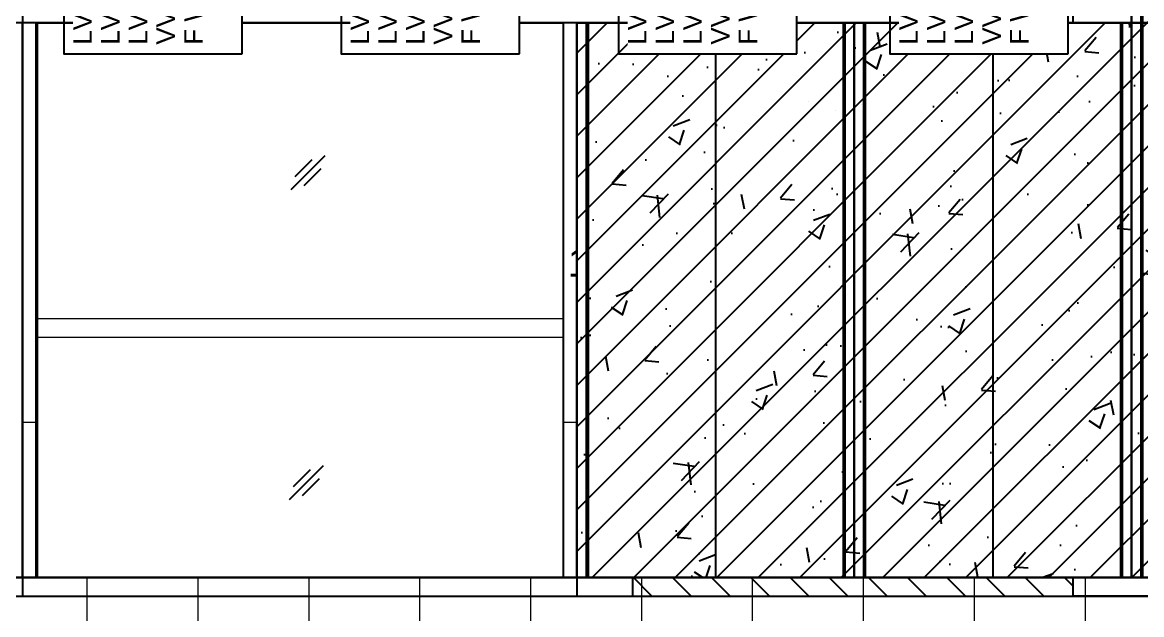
# Model space of a CAD drawing. Header units: millimetres. Extents: x -4391136 to -1798569, y -886572 to -291056.
# Drawn here: x -2249560 to -2243505, y -393740 to -390537 of the extents above; entities that cross this region are included whole.
import ezdxf
from ezdxf.enums import TextEntityAlignment as Align

# ---------------------------------------------------------------- set-up
doc = ezdxf.new("R2010")
doc.units = ezdxf.units.MM
doc.set_wipeout_variables(frame=1)
doc.linetypes.add('DPA_Hidden 250', pattern=[3, 2, -1])
doc.linetypes.add('Xref-LOUVER-E1-E4$0$HIDDEN2', pattern=[4.7625, 3.175, -1.5875])
for name, color, linetype in [('000 - CONCRETE_COL_HATCH_', 7, 'Continuous'), ('000 - CONCRETE_PRECAST_MAIN_COLOR_1', 7, 'Continuous'), ('000 - CONCRETE_PRECAST_WIPEOUT_', 7, 'Continuous'), ('000 - CONCRETE_WALL_MAIN_COLOR_1', 7, 'Continuous'), ('_PP-Dim', 7, 'Continuous'), ('Xref-E1-E4$0$E2_Ent2-CRD$0$_Col', 7, 'Continuous'), ('Xref-E1-E4$0$E2_Ent2-CRD$0$_Hatch', 7, 'Continuous'), ('Xref-E1-E4$0$E2_Ent2-CRD$0$_PPBS3', 7, 'Continuous'), ('Xref-E1-E4$0$E2_Ent2-CRD$0$_Sec-Wall', 7, 'Continuous'), ('Xref-E1-E4$0$E2_Ent2-CRD$0$_Wall-252', 7, 'Continuous'), ('Xref-E1-E4$0$E2_Ent2-CRD$0$A-200-M_WALL_EXT', 7, 'Continuous'), ('Xref-LOUVER-E1-E4$0$_PRECAST', 7, 'Xref-LOUVER-E1-E4$0$HIDDEN2')]:
    doc.layers.add(name, color=color, linetype=linetype)
for name, color, linetype, plot in [('000 - ESTIMATE_ASPG_MAIN_COLOR_6', 7, 'Continuous', False), ('000 - ESTIMATE_ASPG_TEXT_COLOR_1', 7, 'Continuous', False), ('000 - ESTIMATE_ASPG_WIPEOUT_', 7, 'Continuous', False)]:
    doc.layers.add(name, color=color, linetype=linetype, plot=plot)
doc.styles.add('_Arial', font='arial.ttf')
doc.styles.add('Xref-E1-E4$0$E2_Ent2-CRD$0$Arial', font='arial.ttf', dxfattribs={"height": 300})
pattern_1 = [(135, (-97966.48, -101250), (-106.06602, -106.06602), [])]

# ---------------------------------------------------------------- blocks, each defined once
blk = doc.blocks.new('W-1-PP17-ENT2_REV00_20260527-020919_ELEVATION_2_ST')
at = {"layer": 'Xref-E1-E4$0$E2_Ent2-CRD$0$_Hatch', "lineweight": -3}
h = blk.add_hatch(dxfattribs=at)
h.set_pattern_fill('FP_5', style=0, pattern_type=2)
h.set_pattern_definition(pattern_1)
h.paths.add_polyline_path([(-10750, 102190), (-10750, 103500), (-13135, 103500), (-13135, 102190)])
h.paths.add_polyline_path([(-8300, 102190), (-8300, 103500), (-10150, 103500), (-10150, 102190)])
h.paths.add_polyline_path([(-5700, 102190), (-5700, 103500), (-7800, 103500), (-7800, 102190)])
h.paths.add_polyline_path([(-5200, 103500), (-5200, 102190), (470, 102190), (470, 103500)])
h = blk.add_hatch(dxfattribs=at)
h.set_pattern_fill('FP_5', style=0, pattern_type=2)
h.set_pattern_definition(pattern_1)
h.paths.add_polyline_path([(-10750, 102190), (-10750, 103500), (-13085, 103500), (-13085, 102190)])
h.paths.add_polyline_path([(-8300, 102190), (-8300, 103500), (-10150, 103500), (-10150, 102190)])
h.paths.add_polyline_path([(-5700, 102190), (-5700, 103500), (-7800, 103500), (-7800, 102190)])
h.paths.add_polyline_path([(-5200, 103500), (-5200, 102190), (470, 102190), (470, 103500)])
at = {"layer": 'Xref-E1-E4$0$E2_Ent2-CRD$0$_Col', "color": 7}
for points in [[(-10150, 114740), (-10150, 102190), (-10750, 102190), (-10750, 114740)], [(-17135, 102190), (-17135, 114090), (-16435, 114090), (-16435, 102190)]]:
    blk.add_lwpolyline(points, dxfattribs=at)
at = {"layer": 'Xref-E1-E4$0$E2_Ent2-CRD$0$_PPBS3', "color": 7, "lineweight": -3}
for p, q in [((-13435, 104690), (-13435, 105090)), ((-13435, 105090), (-10750, 105090)), ((-13435, 105090), (-13435, 102190)), ((-13435, 104690), (-10750, 104690)), ((-13135, 104690), (-13135, 102190)), ((-12900, 104690), (-12700, 104690))]:
    blk.add_line(p, q, dxfattribs=at)
at = {"layer": 'Xref-E1-E4$0$E2_Ent2-CRD$0$_Sec-Wall', "color": 7}
blk.add_line((-13135, 103500), (-10750, 103500), dxfattribs=at)
at = {"layer": 'Xref-E1-E4$0$E2_Ent2-CRD$0$_Wall-252', "color": 7, "lineweight": -3}
for p, q in [((-12900, 103500), (-12900, 104690)), ((-12700, 104690), (-12700, 103500))]:
    blk.add_line(p, q, dxfattribs=at)
at = {"layer": 'Xref-E1-E4$0$E2_Ent2-CRD$0$A-200-M_WALL_EXT', "color": 7, "lineweight": -3}
blk.add_line((-22025, 102190), (970, 102190), dxfattribs=at)
at = {"layer": 'Xref-LOUVER-E1-E4$0$_PRECAST', "color": 7}
for p, q in [((-10435, 111215), (-10435, 102290)), ((-13435, 105290), (1169, 105290))]:
    blk.add_line(p, q, dxfattribs=at)
for points in [[(-7435, 102290), (-13435, 102290), (-13435, 105290)], [(-11935, 105290), (-11935, 102290)]]:
    blk.add_lwpolyline(points, dxfattribs=at)
at = {"layer": 'Defpoints', "color": 7, "lineweight": -3, "style": 'Xref-E1-E4$0$E2_Ent2-CRD$0$Arial'}
for s, p in [('PPBS1', (-12106.3, 104894.1)), ('1C3', (-13292.3, 103993))]:
    blk.add_text(s, height=150, dxfattribs=at).set_placement(p, align=Align.MIDDLE_CENTER)
blk = doc.blocks.new('DPA_Curved type A - Curved Type A-31239846-ENTRANCE 2 - ENLARGE ELEVATION 2')
at = {"layer": '000 - CONCRETE_PRECAST_MAIN_COLOR_1', "color": 7}
for p, q in [((-507083.4, 108290), (-507033.4, 108290)), ((-505583.4, 108290), (-507083.4, 108290)), ((-507083.4, 105290), (-507083.4, 108290)), ((-507083.4, 108290), (-507083.4, 105290)), ((-507033.4, 108290), (-507023.4, 108290)), ((-507033.4, 108290), (-507033.4, 105290)), ((-507033.4, 108290), (-507033.4, 105290)), ((-507023.4, 108290), (-505643.4, 108290)), ((-507023.4, 108290), (-507023.4, 105290)), ((-505643.4, 108290), (-505633.4, 108290)), ((-505643.4, 108290), (-505643.4, 105290)), ((-505633.4, 108290), (-505583.4, 108290)), ((-505633.4, 108290), (-505633.4, 105290)), ((-505633.4, 108290), (-505633.4, 105290)), ((-505583.4, 108290), (-505583.4, 105290)), ((-505583.4, 108290), (-505583.4, 105290)), ((-507083.4, 105290), (-505583.4, 105290)), ((-507033.4, 105290), (-507083.4, 105290)), ((-507023.4, 105290), (-507033.4, 105290)), ((-505643.4, 105290), (-507023.4, 105290)), ((-505633.4, 105290), (-505643.4, 105290)), ((-505583.4, 105290), (-505633.4, 105290))]:
    blk.add_line(p, q, dxfattribs=at)
blk = doc.blocks.new('DPA_Curved type B - Curved Type B-V41-ENTRANCE 2 - ENLARGE ELEVATION 2')
at = {"layer": '000 - CONCRETE_PRECAST_MAIN_COLOR_1', "color": 7}
for p, q in [((-508583.9, 105290), (-510083.9, 105290)), ((-510083.9, 105290), (-510033.9, 105290)), ((-510083.9, 102290), (-510083.9, 105290)), ((-510083.9, 105290), (-510083.9, 102290)), ((-510033.9, 105290), (-510023.9, 105290)), ((-510033.9, 105290), (-510033.9, 102290)), ((-510033.9, 105290), (-510033.9, 102290)), ((-510023.9, 105290), (-509333.9, 105290)), ((-510023.9, 105290), (-510023.9, 102290)), ((-509333.9, 105290), (-508643.9, 105290)), ((-509333.9, 105290), (-509333.9, 102290)), ((-508643.9, 105290), (-508633.9, 105290)), ((-508643.9, 105290), (-508643.9, 102290)), ((-508633.9, 105290), (-508583.9, 105290)), ((-508633.9, 105290), (-508633.9, 102290)), ((-508633.9, 105290), (-508633.9, 102290)), ((-508583.9, 102290), (-508583.9, 105290)), ((-508583.9, 105290), (-508583.9, 102290)), ((-510033.9, 102290), (-510083.9, 102290)), ((-510083.9, 102290), (-508583.9, 102290)), ((-510023.9, 102290), (-510033.9, 102290)), ((-509333.9, 102290), (-510023.9, 102290)), ((-508643.9, 102290), (-509333.9, 102290)), ((-508633.9, 102290), (-508643.9, 102290)), ((-508583.9, 102290), (-508633.9, 102290))]:
    blk.add_line(p, q, dxfattribs=at)
blk = doc.blocks.new('DPA_Curved type B - Curved Type B-V42-ENTRANCE 2 - ENLARGE ELEVATION 2')
at = {"layer": '000 - CONCRETE_PRECAST_MAIN_COLOR_1', "color": 7}
for p, q in [((-498083.4, 105290), (-499583.4, 105290)), ((-499583.4, 105290), (-499533.4, 105290)), ((-499583.4, 102290), (-499583.4, 105290)), ((-499583.4, 105290), (-499583.4, 102290)), ((-499533.4, 105290), (-499523.4, 105290)), ((-499533.4, 105290), (-499533.4, 102290)), ((-499533.4, 105290), (-499533.4, 102290)), ((-499523.4, 105290), (-498833.4, 105290)), ((-499523.4, 105290), (-499523.4, 102290)), ((-498833.4, 105290), (-498143.4, 105290)), ((-498833.4, 105290), (-498833.4, 102290)), ((-498143.4, 105290), (-498133.4, 105290)), ((-498143.4, 105290), (-498143.4, 102290)), ((-498133.4, 105290), (-498083.4, 105290)), ((-498133.4, 105290), (-498133.4, 102290)), ((-498133.4, 105290), (-498133.4, 102290)), ((-498083.4, 102290), (-498083.4, 105290)), ((-498083.4, 105290), (-498083.4, 102290)), ((-499533.4, 102290), (-499583.4, 102290)), ((-499583.4, 102290), (-498083.4, 102290)), ((-499523.4, 102290), (-499533.4, 102290)), ((-498833.4, 102290), (-499523.4, 102290)), ((-498143.4, 102290), (-498833.4, 102290)), ((-498133.4, 102290), (-498143.4, 102290)), ((-498083.4, 102290), (-498133.4, 102290))]:
    blk.add_line(p, q, dxfattribs=at)
blk = doc.blocks.new('DPA_Curved type B - Curved Type B-V45-ENTRANCE 2 - ENLARGE ELEVATION 2')
at = {"layer": '000 - CONCRETE_PRECAST_MAIN_COLOR_1', "color": 7}
for p, q in [((-507083.9, 105290), (-508583.9, 105290)), ((-508583.9, 105290), (-508533.9, 105290)), ((-508583.9, 102290), (-508583.9, 105290)), ((-508583.9, 105290), (-508583.9, 102290)), ((-508533.9, 105290), (-508523.9, 105290)), ((-508533.9, 105290), (-508533.9, 102290)), ((-508533.9, 105290), (-508533.9, 102290)), ((-508523.9, 105290), (-507833.9, 105290)), ((-508523.9, 105290), (-508523.9, 102290)), ((-507833.9, 105290), (-507143.9, 105290)), ((-507833.9, 105290), (-507833.9, 102290)), ((-507143.9, 105290), (-507133.9, 105290)), ((-507143.9, 105290), (-507143.9, 102290)), ((-507133.9, 105290), (-507083.9, 105290)), ((-507133.9, 105290), (-507133.9, 102290)), ((-507133.9, 105290), (-507133.9, 102290)), ((-507083.9, 102290), (-507083.9, 105290)), ((-507083.9, 105290), (-507083.9, 102290)), ((-508533.9, 102290), (-508583.9, 102290)), ((-508583.9, 102290), (-507083.9, 102290)), ((-508523.9, 102290), (-508533.9, 102290)), ((-507833.9, 102290), (-508523.9, 102290)), ((-507143.9, 102290), (-507833.9, 102290)), ((-507133.9, 102290), (-507143.9, 102290)), ((-507083.9, 102290), (-507133.9, 102290))]:
    blk.add_line(p, q, dxfattribs=at)
blk = doc.blocks.new('LGF_DL_SAA_LowPower_DL1a - LGF_DL_SAA_LowPower_DL1a-V93-ENTRANCE 2 - ENLARGE ELEVATION 2')
at = {"layer": '000 - CONCRETE_WALL_MAIN_COLOR_1', "color": 7}
blk.add_line((-510783.4, 105290), (-510783.4, 105290), dxfattribs=at)
blk.add_line((-510783.4, 105290), (-510783.4, 105290), dxfattribs=at)
blk.add_line((-510783.4, 105290), (-510783.4, 105290), dxfattribs=at)
blk.add_line((-510783.4, 105290), (-510783.4, 105290), dxfattribs=at)
blk = doc.blocks.new('System Panel - DPA-AR_Metal Ceiling Rectangular Panel-23760664-ENTRANCE 2 - ENLARGE ELEVATION 2')
at = {"layer": '000 - CONCRETE_WALL_MAIN_COLOR_1', "color": 7}
for p, q in [((-513008.9, 105290), (-512748.9, 105290)), ((-512748.9, 105290), (-513008.9, 105290))]:
    blk.add_line(p, q, dxfattribs=at)
blk = doc.blocks.new('System Panel - DPA-AR_Metal Ceiling Rectangular Panel-23760665-ENTRANCE 2 - ENLARGE ELEVATION 2')
at = {"layer": '000 - CONCRETE_WALL_MAIN_COLOR_1', "color": 7}
for p, q in [((-512748.9, 105290), (-510158.9, 105290)), ((-510158.9, 105290), (-512748.9, 105290))]:
    blk.add_line(p, q, dxfattribs=at)
blk = doc.blocks.new('Railing - Railing-21889796-ENTRANCE 2 - ENLARGE ELEVATION 2')
at = {"layer": '000 - CONCRETE_WALL_MAIN_COLOR_1', "color": 7, "lineweight": 9}
for p, q in [((-513001.7, 103190), (-513008.9, 103190)), ((-513008.9, 103152), (-513001.7, 103152)), ((-513001.7, 102940), (-513008.9, 102940)), ((-513008.9, 102902), (-513001.7, 102902)), ((-513008.9, 102360), (-513001.7, 102360)), ((-513001.7, 102360), (-513008.9, 102360)), ((-513008.9, 102310), (-513001.7, 102310)), ((-513008.9, 102310), (-513001.7, 102310))]:
    blk.add_line(p, q, dxfattribs=at)
blk = doc.blocks.new('Top Rail Type - Top Rail_Internal_-21889805-ENTRANCE 2 - ENLARGE ELEVATION 2')
at = {"layer": '000 - CONCRETE_WALL_MAIN_COLOR_1', "color": 7, "lineweight": 9}
for p, q in [((-513001.7, 103390), (-513008.9, 103390)), ((-513008.9, 103390), (-513001.7, 103390)), ((-513008.9, 103340), (-513001.7, 103340)), ((-513008.9, 103340), (-513001.7, 103340))]:
    blk.add_line(p, q, dxfattribs=at)
blk = doc.blocks.new('DPA_GM_Tactile Tile Line Base - Decision Tactile-33721120-ENTRANCE 2 - ENLARGE ELEVATION 2')
at = {"layer": '000 - CONCRETE_WALL_MAIN_COLOR_1', "color": 7}
for p, q in [((-513048.9, 102290), (-512870.1, 102290)), ((-512870.1, 102290), (-513048.9, 102290)), ((-513048.9, 102290), (-512870.1, 102290)), ((-512870.1, 102290), (-513048.9, 102290)), ((-513048.9, 102290), (-512870.1, 102290)), ((-512870.1, 102290), (-513048.9, 102290)), ((-513048.9, 102290), (-512870.1, 102290)), ((-512870.1, 102290), (-513048.9, 102290)), ((-513048.9, 102290), (-512870.1, 102290)), ((-512870.1, 102290), (-513048.9, 102290)), ((-513048.9, 102290), (-512870.1, 102290)), ((-512870.1, 102290), (-513048.9, 102290)), ((-513008.9, 102304), (-513001.7, 102304)), ((-513008.9, 102304), (-513001.7, 102304)), ((-513008.9, 102304), (-513001.7, 102304)), ((-513008.9, 102304), (-513001.7, 102304)), ((-513008.9, 102304), (-513001.7, 102304)), ((-513008.9, 102304), (-513001.7, 102304)), ((-513008.9, 102304), (-513001.7, 102304)), ((-513008.9, 102304), (-513001.7, 102304)), ((-513008.9, 102304), (-513001.7, 102304)), ((-513008.9, 102304), (-513001.7, 102304)), ((-513008.9, 102304), (-513001.7, 102304)), ((-513008.9, 102304), (-513001.7, 102304)), ((-512769.4, 102290), (-512748.9, 102290)), ((-512748.9, 102290), (-512769.4, 102290)), ((-512769.4, 102290), (-512748.9, 102290)), ((-512748.9, 102290), (-512769.4, 102290)), ((-512769.4, 102290), (-512748.9, 102290)), ((-512748.9, 102290), (-512769.4, 102290)), ((-512769.4, 102290), (-512748.9, 102290)), ((-512748.9, 102290), (-512769.4, 102290)), ((-512769.4, 102290), (-512748.9, 102290)), ((-512748.9, 102290), (-512769.4, 102290)), ((-512769.4, 102290), (-512748.9, 102290)), ((-512748.9, 102290), (-512769.4, 102290))]:
    blk.add_line(p, q, dxfattribs=at)
at = {"layer": '000 - CONCRETE_WALL_MAIN_COLOR_1', "color": 7, "lineweight": 9}
for p, q in [((-513009.2, 102307), (-513001.8, 102307)), ((-513001.8, 102307), (-513009.2, 102307)), ((-513009.2, 102307), (-513001.8, 102307)), ((-513001.8, 102307), (-513009.2, 102307)), ((-513009.2, 102307), (-513001.8, 102307)), ((-513001.8, 102307), (-513009.2, 102307)), ((-513009.2, 102307), (-513001.8, 102307)), ((-513001.8, 102307), (-513009.2, 102307)), ((-513009.2, 102307), (-513001.8, 102307)), ((-513001.8, 102307), (-513009.2, 102307)), ((-513009.2, 102307), (-513001.8, 102307)), ((-513001.8, 102307), (-513009.2, 102307)), ((-513009.2, 102307), (-513001.8, 102307)), ((-513001.8, 102307), (-513009.2, 102307)), ((-513009.2, 102307), (-513001.8, 102307)), ((-513001.8, 102307), (-513009.2, 102307)), ((-513009.2, 102307), (-513001.8, 102307)), ((-513001.8, 102307), (-513009.2, 102307)), ((-513009.2, 102307), (-513001.8, 102307)), ((-513001.8, 102307), (-513009.2, 102307)), ((-513009.2, 102307), (-513001.8, 102307)), ((-513001.8, 102307), (-513009.2, 102307)), ((-513009.2, 102307), (-513001.8, 102307)), ((-513001.8, 102307), (-513009.2, 102307)), ((-513009.2, 102307), (-513001.8, 102307)), ((-513001.8, 102307), (-513009.2, 102307)), ((-513009.2, 102307), (-513001.8, 102307)), ((-513001.8, 102307), (-513009.2, 102307)), ((-513009.2, 102307), (-513001.8, 102307)), ((-513001.8, 102307), (-513009.2, 102307)), ((-513009.2, 102307), (-513001.8, 102307)), ((-513001.8, 102307), (-513009.2, 102307)), ((-513009.2, 102307), (-513001.8, 102307)), ((-513001.8, 102307), (-513009.2, 102307)), ((-513009.2, 102307), (-513001.8, 102307)), ((-513001.8, 102307), (-513009.2, 102307))]:
    blk.add_line(p, q, dxfattribs=at)
blk = doc.blocks.new('System Panel - DPA-AR_Metal Ceiling Rectangular Panel-23760659-ENTRANCE 2 - ENLARGE ELEVATION 2')
at = {"layer": '000 - CONCRETE_WALL_MAIN_COLOR_1', "color": 7}
for p, q in [((-513008.9, 105290), (-512748.9, 105290)), ((-512748.9, 105290), (-513008.9, 105290))]:
    blk.add_line(p, q, dxfattribs=at)
blk = doc.blocks.new('System Panel - DPA-AR_Metal Ceiling Rectangular Panel-23538449-ENTRANCE 2 - ENLARGE ELEVATION 2')
at = {"layer": '000 - CONCRETE_WALL_MAIN_COLOR_1', "color": 7}
for p, q in [((-512748.9, 105290), (-510158.9, 105290)), ((-510158.9, 105290), (-512748.9, 105290))]:
    blk.add_line(p, q, dxfattribs=at)
blk = doc.blocks.new('System Panel - DPA-AR_Metal Ceiling Rectangular Panel-31652230-ENTRANCE 2 - ENLARGE ELEVATION 2')
at = {"layer": '000 - CONCRETE_WALL_MAIN_COLOR_1', "color": 7}
for p, q in [((-512233.4, 105290), (-510158.9, 105290)), ((-510158.9, 105290), (-512233.4, 105290))]:
    blk.add_line(p, q, dxfattribs=at)
blk = doc.blocks.new('System Panel - DPA-AR_Metal Ceiling Rectangular Panel-31652232-ENTRANCE 2 - ENLARGE ELEVATION 2')
at = {"layer": '000 - CONCRETE_WALL_MAIN_COLOR_1', "color": 7}
for p, q in [((-513008.9, 105290), (-512233.4, 105290)), ((-512233.4, 105290), (-513008.9, 105290))]:
    blk.add_line(p, q, dxfattribs=at)
blk = doc.blocks.new('System Panel - DPA-AR_Metal Ceiling Rectangular Panel-31653431-ENTRANCE 2 - ENLARGE ELEVATION 2')
at = {"layer": '000 - CONCRETE_WALL_MAIN_COLOR_1', "color": 7}
for p, q in [((-513008.9, 105290), (-510158.9, 105290)), ((-510158.9, 105290), (-513008.9, 105290))]:
    blk.add_line(p, q, dxfattribs=at)
blk = doc.blocks.new('System Panel - DPA-AR_Metal Ceiling Rectangular Panel-31652951-ENTRANCE 2 - ENLARGE ELEVATION 2')
at = {"layer": '000 - CONCRETE_WALL_MAIN_COLOR_1', "color": 7}
for p, q in [((-513008.9, 105290), (-510158.9, 105290)), ((-510158.9, 105290), (-513008.9, 105290))]:
    blk.add_line(p, q, dxfattribs=at)
blk = doc.blocks.new('System Panel - Solid Entrance-23782151-ENTRANCE 2 - ENLARGE ELEVATION 2')
at = {"layer": '000 - CONCRETE_WALL_MAIN_COLOR_1', "color": 7}
for p, q in [((-510158.9, 105290), (-510320.4, 105290)), ((-510320.4, 105290), (-510158.9, 105290))]:
    blk.add_line(p, q, dxfattribs=at)
blk = doc.blocks.new('System Panel - Solid Entrance-23778833-ENTRANCE 2 - ENLARGE ELEVATION 2')
at = {"layer": '000 - CONCRETE_WALL_MAIN_COLOR_1', "color": 7}
for p, q in [((-511577.4, 105290), (-512720.4, 105290)), ((-512720.4, 105290), (-511577.4, 105290))]:
    blk.add_line(p, q, dxfattribs=at)
blk = doc.blocks.new('System Panel - Solid Entrance-23781618-ENTRANCE 2 - ENLARGE ELEVATION 2')
at = {"layer": '000 - CONCRETE_WALL_MAIN_COLOR_1', "color": 7}
for p, q in [((-511577.4, 105290), (-512748.9, 105290)), ((-512748.9, 105290), (-511577.4, 105290))]:
    blk.add_line(p, q, dxfattribs=at)
blk = doc.blocks.new('System Panel - Solid Entrance-23782154-ENTRANCE 2 - ENLARGE ELEVATION 2')
at = {"layer": '000 - CONCRETE_WALL_MAIN_COLOR_1', "color": 7}
for p, q in [((-510320.4, 105290), (-510158.9, 105290)), ((-510158.9, 105290), (-510320.4, 105290))]:
    blk.add_line(p, q, dxfattribs=at)
blk = doc.blocks.new('Railing - Railing-25337300-ENTRANCE 2 - ENLARGE ELEVATION 2')
at = {"layer": '000 - CONCRETE_WALL_MAIN_COLOR_1', "color": 7, "lineweight": 9}
for p, q in [((-513083.9, 105290), (-513083.9, 103590)), ((-513083.9, 103590), (-513083.9, 105290)), ((-513008.9, 105290), (-510158.9, 105290)), ((-510158.9, 105290), (-513008.9, 105290)), ((-513083.9, 103690), (-513083.9, 103390)), ((-513083.9, 103390), (-513083.9, 103690)), ((-513008.9, 103690), (-513001.7, 103690)), ((-513001.7, 103690), (-513008.9, 103690))]:
    blk.add_line(p, q, dxfattribs=at)
blk = doc.blocks.new('Railing - Railing-25417784-ENTRANCE 2 - ENLARGE ELEVATION 2')
at = {"layer": '000 - CONCRETE_WALL_MAIN_COLOR_1', "color": 7, "lineweight": 9}
for p, q in [((-513001.7, 105290), (-513001.7, 103590)), ((-513001.7, 103590), (-513001.7, 105290)), ((-513001.7, 105290), (-510158.9, 105290)), ((-510158.9, 105290), (-513001.7, 105290)), ((-513001.7, 103690), (-513001.7, 102290)), ((-513001.7, 102290), (-513001.7, 103690)), ((-513001.7, 103590), (-510158.9, 103590)), ((-513001.7, 103590), (-510158.9, 103590)), ((-513001.7, 102290), (-510033.9, 102290)), ((-513001.7, 102290), (-510033.9, 102290))]:
    blk.add_line(p, q, dxfattribs=at)
blk = doc.blocks.new('ACM_STR_COLN_Precast- Rectangular Column - 300x700-27910632-ENTRANCE 2 - ENLARGE ELEVATION 2')
at = {"layer": '000 - CONCRETE_WALL_MAIN_COLOR_1', "color": 7}
blk.add_line((-513083.9, 105290), (-513083.9, 102290), dxfattribs=at)
blk.add_line((-513083.9, 105290), (-513083.9, 102290), dxfattribs=at)
blk = doc.blocks.new('ACM_STR_COLN_Precast- Rectangular Column - 300x700-27910608-ENTRANCE 2 - ENLARGE ELEVATION 2')
at = {"layer": '000 - CONCRETE_WALL_MAIN_COLOR_1', "color": 7}
blk.add_line((-513083.9, 105290), (-513083.9, 103390), dxfattribs=at)
blk.add_line((-513083.9, 105290), (-513083.9, 103390), dxfattribs=at)
blk = doc.blocks.new('System Panel - DPA-AR_Facade_Solid Panel 150mm-28751671-ENTRANCE 2 - ENLARGE ELEVATION 2')
at = {"layer": '000 - CONCRETE_WALL_MAIN_COLOR_1', "color": 7}
for p, q in [((-513083.9, 103390), (-513083.9, 105290)), ((-513083.9, 105290), (-513083.9, 103390))]:
    blk.add_line(p, q, dxfattribs=at)
blk = doc.blocks.new('DPA_Curved type A_Corner 1 - Curved Type A_corner 1-31495886-ENTRANCE 2 - ENLARGE ELEVATION 2')
at = {"layer": '000 - CONCRETE_PRECAST_MAIN_COLOR_1', "color": 7}
for p, q in [((-514473.9, 102290), (-514473.9, 105290)), ((-514473.9, 105290), (-514473.9, 102290)), ((-514423.9, 105290), (-514423.9, 102290)), ((-514423.9, 105290), (-514423.9, 102290)), ((-514413.9, 105290), (-514413.9, 102290)), ((-513143.9, 105290), (-513143.9, 102290)), ((-513133.9, 105290), (-513133.9, 102290)), ((-513133.9, 105290), (-513133.9, 102290)), ((-513083.9, 105290), (-513083.9, 102290)), ((-513083.9, 105290), (-513083.9, 102290)), ((-514473.9, 102290), (-513083.9, 102290)), ((-514423.9, 102290), (-514473.9, 102290)), ((-514413.9, 102290), (-514423.9, 102290)), ((-513143.9, 102290), (-514413.9, 102290)), ((-513133.9, 102290), (-513143.9, 102290)), ((-513083.9, 102290), (-513133.9, 102290))]:
    blk.add_line(p, q, dxfattribs=at)
blk = doc.blocks.new('System Panel - DPA-AR_Metal Ceiling Rectangular Panel-31649496-ENTRANCE 2 - ENLARGE ELEVATION 2')
at = {"layer": '000 - CONCRETE_WALL_MAIN_COLOR_1', "color": 7}
for p, q in [((-513008.9, 105290), (-511273.9, 105290)), ((-511273.9, 105290), (-513008.9, 105290))]:
    blk.add_line(p, q, dxfattribs=at)
blk = doc.blocks.new('System Panel - DPA-AR_Metal Ceiling Rectangular Panel-31649497-ENTRANCE 2 - ENLARGE ELEVATION 2')
at = {"layer": '000 - CONCRETE_WALL_MAIN_COLOR_1', "color": 7}
for p, q in [((-511273.9, 105290), (-510158.9, 105290)), ((-510158.9, 105290), (-511273.9, 105290))]:
    blk.add_line(p, q, dxfattribs=at)
blk = doc.blocks.new('System Panel - DPA-AR_Metal Ceiling Rectangular Panel-31649695-ENTRANCE 2 - ENLARGE ELEVATION 2')
at = {"layer": '000 - CONCRETE_WALL_MAIN_COLOR_1', "color": 7}
blk.add_line((-513082.9, 105290), (-513083.9, 105290), dxfattribs=at)
blk = doc.blocks.new('System Panel - DPA-AR_Metal Ceiling Rectangular Panel-31649696-ENTRANCE 2 - ENLARGE ELEVATION 2')
at = {"layer": '000 - CONCRETE_WALL_MAIN_COLOR_1', "color": 7}
for p, q in [((-511558.9, 105290), (-513082.9, 105290)), ((-513008.9, 105290), (-511558.9, 105290))]:
    blk.add_line(p, q, dxfattribs=at)
blk = doc.blocks.new('System Panel - DPA-AR_Metal Ceiling Rectangular Panel-31649698-ENTRANCE 2 - ENLARGE ELEVATION 2')
at = {"layer": '000 - CONCRETE_WALL_MAIN_COLOR_1', "color": 7}
for p, q in [((-511558.9, 105290), (-510158.9, 105290)), ((-510083.9, 105290), (-511558.9, 105290))]:
    blk.add_line(p, q, dxfattribs=at)
blk = doc.blocks.new('A$C3de08056')
at = {"layer": '000 - CONCRETE_WALL_MAIN_COLOR_1', "lineweight": 9}
h = blk.add_hatch(dxfattribs=at)
h.set_pattern_fill('FP_7', style=0, pattern_type=2)
h.set_pattern_definition([(90, (-22609.9, -3900), (-1200, 7e-14), []), (180, (-22610, -3900), (-3e-13, -2400), [])])
h.paths.add_polyline_path([(-22549.9, -3900), (-22534.9, -3900), (-22534.9, -900), (-22609.9, -900), (-22609.9, -3900)])
h = blk.add_hatch(dxfattribs=at)
h.set_pattern_fill('FP_8', style=0, pattern_type=2)
h.set_pattern_definition([(90, (-19659.9, -3900), (-1200, 7e-14), []), (180, (-19660, -3900), (-3e-13, -2400), [])])
h.paths.add_polyline_path([(-19684.9, -3900), (-19609.9, -3900), (-19609.9, -900), (-19684.9, -900), (-19684.9, -3857.8)])
h = blk.add_hatch(dxfattribs=at)
h.set_pattern_fill('FP_3', style=0, pattern_type=2)
h.set_pattern_definition([(0, (-27024.9, -12750), (0, 1400), []), (0, (-27024.9, -12650), (0, 1400), []), (0, (-27024.9, -12050), (0, 1400), []), (0, (-27024.9, -11950), (0, 1400), []), (90, (-27024.9, -13350), (-1200, 7e-14), []), (90, (-26424.9, -12750), (-1200, 700), [100, -600])])
h.paths.add_polyline_path([(-22527.6, -3600), (-22527.6, -3288), (-22534.9, -3288), (-22534.9, -3600)])
h.paths.add_polyline_path([(-22534.9, -3250), (-22527.6, -3250), (-22527.6, -3038), (-22534.9, -3038), (-22534.9, -3222.4)])
h.paths.add_polyline_path([(-22527.6, -3000), (-22527.6, -2900), (-22534.9, -2900), (-22534.9, -3000)])
h = blk.add_hatch(dxfattribs=at)
h.set_pattern_fill('FP_6', style=0, pattern_type=2)
h.set_pattern_definition([(45, (-62631.3, -106190), (42.094774, 154.347975), [198.438, -39.688, 3.353, -36.335])])
h.paths.add_polyline_path([(-22527.6, -3886), (-22527.6, -3880), (-22534.9, -3880), (-22534.9, -3886)])
h.paths.add_polyline_path([(-22534.9, -3830), (-22527.6, -3830), (-22527.6, -3600), (-22534.9, -3600), (-22534.9, -3749.4)])
h = blk.add_hatch(dxfattribs=at)
h.set_pattern_fill('FP_5', style=0, pattern_type=2)
h.set_pattern_definition([(90, (-5209.9, -3900), (-600, 4e-14), [])])
h.paths.add_polyline_path([(-28499.9, -4200), (-5104.9, -4200), (-5104.9, -3900), (-28499.9, -3900), (-28499.9, -4130.1)])
at = {"layer": '000 - CONCRETE_WALL_MAIN_COLOR_1', "color": 7}
for p, q in [((-16609.4, -900), (-16609.4, -610)), ((-16609.4, -900), (-29559.4, -900)), ((-22609.9, -3900), (-22609.9, -900)), ((-22609.9, -900), (-22609.9, -3900)), ((-22609.9, -900), (-22609.9, -2800)), ((-22609.9, -2800), (-22609.9, -900)), ((-22609.9, -3900), (-22609.9, -900)), ((-22609.9, -900), (-22609.9, -3900)), ((-22609.9, -2695.2), (-22609.9, -900)), ((-22609.9, -900), (-22609.9, -2695.2)), ((-22609.9, -900), (-22609.9, -2800)), ((-22609.9, -2800), (-22609.9, -900)), ((-22609.9, -900), (-22609.9, -3900)), ((-22609.9, -3900), (-22609.9, -900)), ((-22609.9, -900), (-22609.9, -3900)), ((-22609.9, -3900), (-22609.9, -900)), ((-22534.9, -900), (-19684.9, -900)), ((-19684.9, -900), (-22534.9, -900)), ((-22534.9, -900), (-19684.9, -900)), ((-22534.9, -900), (-19684.9, -900)), ((-22534.9, -2800), (-22534.9, -900)), ((-22534.9, -900), (-22534.9, -3900)), ((-22534.9, -3900), (-22534.9, -900)), ((-19684.9, -900), (-19684.9, -3900)), ((-19609.9, -2590), (-19609.9, -900)), ((-19609.9, -3900), (-19609.9, -900)), ((-19609.9, -900), (-19609.9, -3900)), ((-21155.7, -1800.8), (-20971.8, -1616.9)), ((-21134.4, -1730.1), (-21042.5, -1638.2)), ((-21084.9, -1779.6), (-20993, -1687.6)), ((-19609.9, -3900), (-19609.9, -2590)), ((-19559.9, -2690), (-19559.9, -3900)), ((-22534.9, -2800), (-22527.6, -2800)), ((-22527.6, -2800), (-22534.9, -2800)), ((-22527.6, -2900), (-22534.9, -2900)), ((-22534.9, -2900), (-22527.6, -2900)), ((-22534.9, -2900), (-22527.6, -2900)), ((-22527.6, -2900), (-22534.9, -2900)), ((-22527.6, -2900), (-22534.9, -2900)), ((-22534.9, -2900), (-22527.6, -2900)), ((-21164.5, -3477.7), (-20980.7, -3293.8)), ((-21143.3, -3407), (-21051.4, -3315)), ((-21093.8, -3456.5), (-21001.9, -3364.5)), ((-22534.9, -3600), (-22527.6, -3600)), ((-22527.6, -3600), (-22534.9, -3600)), ((-22527.6, -3600), (-22534.9, -3600)), ((-5104.9, -3900), (-28499.9, -3900)), ((-19609.9, -3900), (-22609.9, -3900)), ((-22609.9, -3900), (-19609.9, -3900)), ((-22609.9, -3900), (-22396, -3900)), ((-22609.9, -3900), (-22396, -3900)), ((-22609.9, -3900), (-22396, -3900)), ((-22396, -3900), (-22609.9, -3900)), ((-22609.9, -3900), (-22584.9, -3900)), ((-22534.9, -3900), (-22609.9, -3900)), ((-22609.9, -3900), (-22534.9, -3900)), ((-22584.9, -3900), (-22609.9, -3900)), ((-22295.4, -3900), (-22292.9, -3900)), ((-22295.4, -3900), (-22149.9, -3900)), ((-22295.4, -3900), (-22149.9, -3900)), ((-22149.9, -3900), (-22295.4, -3900)), ((-22099.9, -3900), (-22046.7, -3900)), ((-22099.9, -3900), (-22046.7, -3900)), ((-22046.7, -3900), (-22099.9, -3900)), ((-19684.9, -3900), (-19609.9, -3900)), ((-19609.9, -3900), (-19684.9, -3900)), ((-19609.9, -3900), (-19634.9, -3900)), ((-19634.9, -3900), (-19609.9, -3900)), ((-19609.9, -3900), (-19559.9, -3900)), ((-19459.9, -3900), (-19609.9, -3900)), ((-16324.9, -3900), (-16924.9, -3900))]:
    blk.add_line(p, q, dxfattribs=at)
at = {"layer": '000 - CONCRETE_WALL_MAIN_COLOR_1', "color": 7, "linetype": 'DPA_Hidden 250', "lineweight": 9}
blk.add_line((-19684.9, -2500), (-22534.9, -2500), dxfattribs=at)
at = {"layer": '000 - CONCRETE_PRECAST_MAIN_COLOR_1', "color": 7}
for name, p in [('DPA_Curved type A - Curved Type A-31239846-ENTRANCE 2 - ENLARGE ELEVATION 2', (490474, -106190)), ('DPA_Curved type A_Corner 1 - Curved Type A_corner 1-31495886-ENTRANCE 2 - ENLARGE ELEVATION 2', (490474, -106190)), ('DPA_Curved type B - Curved Type B-V41-ENTRANCE 2 - ENLARGE ELEVATION 2', (490474, -106190)), ('DPA_Curved type B - Curved Type B-V45-ENTRANCE 2 - ENLARGE ELEVATION 2', (490474, -106190)), ('DPA_Curved type B - Curved Type B-V42-ENTRANCE 2 - ENLARGE ELEVATION 2', (482973.5, -106190))]:
    blk.add_blockref(name, p, dxfattribs=at)
at = {"layer": '000 - CONCRETE_WALL_MAIN_COLOR_1', "color": 7, "lineweight": 9}
for name in ['Railing - Railing-25337300-ENTRANCE 2 - ENLARGE ELEVATION 2', 'Railing - Railing-25417784-ENTRANCE 2 - ENLARGE ELEVATION 2', 'Top Rail Type - Top Rail_Internal_-21889805-ENTRANCE 2 - ENLARGE ELEVATION 2', 'Railing - Railing-21889796-ENTRANCE 2 - ENLARGE ELEVATION 2']:
    blk.add_blockref(name, (490474, -106190), dxfattribs=at)
at = {"layer": '000 - CONCRETE_WALL_MAIN_COLOR_1', "color": 7}
for name, p in [('ACM_STR_COLN_Precast- Rectangular Column - 300x700-27910632-ENTRANCE 2 - ENLARGE ELEVATION 2', (490474, -106190)), ('ACM_STR_COLN_Precast- Rectangular Column - 300x700-27910608-ENTRANCE 2 - ENLARGE ELEVATION 2', (490474, -106190)), ('System Panel - DPA-AR_Facade_Solid Panel 150mm-28751671-ENTRANCE 2 - ENLARGE ELEVATION 2', (490474, -106190)), ('System Panel - DPA-AR_Metal Ceiling Rectangular Panel-31649695-ENTRANCE 2 - ENLARGE ELEVATION 2', (490474, -106190)), ('System Panel - DPA-AR_Metal Ceiling Rectangular Panel-31649696-ENTRANCE 2 - ENLARGE ELEVATION 2', (490474, -106190)), ('System Panel - DPA-AR_Metal Ceiling Rectangular Panel-23760664-ENTRANCE 2 - ENLARGE ELEVATION 2', (490474, -106190)), ('System Panel - DPA-AR_Metal Ceiling Rectangular Panel-23760659-ENTRANCE 2 - ENLARGE ELEVATION 2', (490474, -106190)), ('System Panel - DPA-AR_Metal Ceiling Rectangular Panel-23760659-ENTRANCE 2 - ENLARGE ELEVATION 2', (490474, -106190)), ('System Panel - DPA-AR_Metal Ceiling Rectangular Panel-31652232-ENTRANCE 2 - ENLARGE ELEVATION 2', (490474, -106190)), ('System Panel - DPA-AR_Metal Ceiling Rectangular Panel-31653431-ENTRANCE 2 - ENLARGE ELEVATION 2', (490474, -106190)), ('System Panel - DPA-AR_Metal Ceiling Rectangular Panel-31653431-ENTRANCE 2 - ENLARGE ELEVATION 2', (490474, -106190)), ('System Panel - DPA-AR_Metal Ceiling Rectangular Panel-31652951-ENTRANCE 2 - ENLARGE ELEVATION 2', (490474, -106190)), ('System Panel - DPA-AR_Metal Ceiling Rectangular Panel-31649496-ENTRANCE 2 - ENLARGE ELEVATION 2', (490474, -106190)), ('System Panel - DPA-AR_Metal Ceiling Rectangular Panel-23760665-ENTRANCE 2 - ENLARGE ELEVATION 2', (490474, -106190)), ('System Panel - DPA-AR_Metal Ceiling Rectangular Panel-23538449-ENTRANCE 2 - ENLARGE ELEVATION 2', (490474, -106190)), ('System Panel - DPA-AR_Metal Ceiling Rectangular Panel-23538449-ENTRANCE 2 - ENLARGE ELEVATION 2', (490474, -106190)), ('System Panel - Solid Entrance-23781618-ENTRANCE 2 - ENLARGE ELEVATION 2', (490474, -106190)), ('System Panel - Solid Entrance-23778833-ENTRANCE 2 - ENLARGE ELEVATION 2', (490474, -106190)), ('System Panel - Solid Entrance-23778833-ENTRANCE 2 - ENLARGE ELEVATION 2', (490474, -106190)), ('System Panel - Solid Entrance-23778833-ENTRANCE 2 - ENLARGE ELEVATION 2', (490474, -106190)), ('LGF_DL_SAA_LowPower_DL1a - LGF_DL_SAA_LowPower_DL1a-V93-ENTRANCE 2 - ENLARGE ELEVATION 2', (488974, -106190)), ('LGF_DL_SAA_LowPower_DL1a - LGF_DL_SAA_LowPower_DL1a-V93-ENTRANCE 2 - ENLARGE ELEVATION 2', (488974, -106190)), ('System Panel - DPA-AR_Metal Ceiling Rectangular Panel-31652230-ENTRANCE 2 - ENLARGE ELEVATION 2', (490474, -106190)), ('System Panel - DPA-AR_Metal Ceiling Rectangular Panel-31649698-ENTRANCE 2 - ENLARGE ELEVATION 2', (490474, -106190)), ('System Panel - DPA-AR_Metal Ceiling Rectangular Panel-31649497-ENTRANCE 2 - ENLARGE ELEVATION 2', (490474, -106190)), ('LGF_DL_SAA_LowPower_DL1a - LGF_DL_SAA_LowPower_DL1a-V93-ENTRANCE 2 - ENLARGE ELEVATION 2', (490474, -106190)), ('LGF_DL_SAA_LowPower_DL1a - LGF_DL_SAA_LowPower_DL1a-V93-ENTRANCE 2 - ENLARGE ELEVATION 2', (490474, -106190)), ('System Panel - Solid Entrance-23782151-ENTRANCE 2 - ENLARGE ELEVATION 2', (490474, -106190)), ('System Panel - Solid Entrance-23782151-ENTRANCE 2 - ENLARGE ELEVATION 2', (490474, -106190)), ('System Panel - Solid Entrance-23782151-ENTRANCE 2 - ENLARGE ELEVATION 2', (490474, -106190)), ('System Panel - Solid Entrance-23782151-ENTRANCE 2 - ENLARGE ELEVATION 2', (490474, -106190)), ('System Panel - Solid Entrance-23782154-ENTRANCE 2 - ENLARGE ELEVATION 2', (490474, -106190)), ('System Panel - Solid Entrance-23782154-ENTRANCE 2 - ENLARGE ELEVATION 2', (490474, -106190)), ('DPA_GM_Tactile Tile Line Base - Decision Tactile-33721120-ENTRANCE 2 - ENLARGE ELEVATION 2', (490474, -106190))]:
    blk.add_blockref(name, p, dxfattribs=at)
at = {"layer": '000 - CONCRETE_WALL_MAIN_COLOR_1', "color": 7, "extrusion": (0, 0, -1)}
blk.add_blockref('System Panel - Solid Entrance-23778833-ENTRANCE 2 - ENLARGE ELEVATION 2', (533823.9, -106190), dxfattribs=at)
blk.add_blockref('System Panel - Solid Entrance-23778833-ENTRANCE 2 - ENLARGE ELEVATION 2', (533823.9, -106190), dxfattribs=at)
blk = doc.blocks.new('W-1-PP17-ENT2_REV00_20260527-020919_ELEVATION_2_EX')
at = {"color": 7}
blk.add_blockref('A$C3de08056', (6174.9, 106190), dxfattribs=at)
blk = doc.blocks.new('W-1-PP17-ENT2_REV00_20260527-020919_ELEVATION_2_PRECAST')
at = {"color": 7}
blk.add_wipeout([(8840, -3000), (23444, -3000), (23444, 0), (17840, 0), (17840, 5925), (11840, 5925), (11840, 0), (8840, 0)], dxfattribs=at).dxf.layer = '000 - CONCRETE_PRECAST_WIPEOUT_'
at = {"layer": '000 - CONCRETE_COL_HATCH_'}
h = blk.add_hatch(dxfattribs=at)
h.set_pattern_fill('ANSI31')
h.set_pattern_definition([(45, (-112882316.63, -18304642.85), (-112.25320151, 112.25320151), [])])
h.paths.add_polyline_path([(8840, -3000), (23444, -3000), (23444, 0), (17840, 0), (17840, 5925), (11840, 5925), (11840, 0), (8840, 0)])
h = blk.add_hatch(dxfattribs=at)
h.set_pattern_fill('AR-CONC', scale=0.1)
h.set_pattern_definition([(50, (-112882316.6, -18304642.85), (910.923345, -79.6954277), [95.25, -1047.75]), (355, (-112882316.6, -18304642.85), (-176.217107, 955.284226), [76.2, -838.202921]), (100.4514447, (-112882240.7, -18304649.5), (734.7062355, 875.5887596), [80.950044, -890.451223]), (46.1842, (-112882316.6, -18304388.9), (1355.395204, -210.21164), [142.875, -1571.625]), (96.6355576, (-112882203.7, -18304406.4), (1187.02067, 1237.130623), [121.425116, -1335.67804]), (351.1841512, (-112882316.6, -18304388.9), (1187.02067, 1237.130623), [114.299835, -1257.29866]), (21, (-112882189.6, -18304452.35), (758.0719563, -511.325991), [95.25, -1047.75]), (326, (-112882189.6, -18304452.35), (309.010142, 920.9398306), [76.2, -838.2]), (71.451445, (-112882126.5, -18304495), (1067.0820964, 409.6138444), [80.950044, -890.449688]), (37.5, (-112882316.63, -18304642.85), (15.44301625, 422.7751944), [0, -828.04, 0, -850.9, 0, -841.375]), (7.5, (-112882316.63, -18304642.85), (334.0983126, 500.9028741), [0, -485.14, 0, -808.99, 0, -320.675]), (327.5, (-112882599.84, -18304642.85), (677.9529758, -28.64372), [0, -317.5, 0, -990.6, 0, -1314.45]), (317.5, (-112882726.84, -18304642.85), (740.645907, 127.1324552), [0, -412.75, 0, -657.86, 0, -933.45])])
h.paths.add_polyline_path([(8840, -3000), (23444, -3000), (23444, 0), (17840, 0), (17840, 5925), (11840, 5925), (11840, 0), (8840, 0)])
at = {"layer": '000 - CONCRETE_PRECAST_MAIN_COLOR_1', "color": 7}
for p, q in [((11840, 5925), (11840, -3000)), ((8840, -3000), (8840, 0)), ((8840, 0), (23444, 0)), ((10340, 0), (10340, -3000))]:
    blk.add_line(p, q, dxfattribs=at)
blk.add_lwpolyline([(8840, -3000), (23444, -3000), (23444, 0), (17840, 0), (17840, 5925), (11840, 5925), (11840, 0), (8840, 0), (8840, -3000)], close=True, dxfattribs=at)
blk = doc.blocks.new('A$Cd3cf6656')
at = {"color": 7}
blk.add_wipeout([(-964.7, -457.4), (1855.6, -457.4), (1855.6, 457.4), (-964.7, 457.4)], dxfattribs=at).dxf.layer = '000 - ESTIMATE_ASPG_WIPEOUT_'
at = {"layer": '000 - ESTIMATE_ASPG_MAIN_COLOR_6', "color": 7}
blk.add_lwpolyline([(-964.7, -457.4), (1855.6, -457.4), (1855.6, 507.4), (-964.7, 507.4)], close=True, dxfattribs=at)
at = {"layer": '000 - ESTIMATE_ASPG_TEXT_COLOR_1', "color": 7, "style": '_Arial'}
for s, p in [('LV TYPE', (-914.7, 356.5)), (':', (45, 356.5)), ('LV SINGLE-H', (-914.7, 206.5)), (':', (45, 206.5)), ('LV SINGLE-H', (-914.7, 56.5)), (':', (45, 56.5)), ('VV_TRIM', (-914.7, -93.5)), (':', (45, -93.5)), ('F W x H x set', (-914.7, -243.5)), (':', (45, -243.5))]:
    blk.add_text(s, height=100, dxfattribs=at).set_placement(p)
for tag, p in [('LV_TYPE_VAL', (138.1, 356.5)), ('LV_SIN-H_VAL', (138.1, 206.5)), ('LV_DOU-H_VAL', (138.1, 56.5)), ('V-TRIM_VAL', (138.1, -93.5)), ('FRAME_VAL', (138.1, -243.5)), ('FRAME_SET', (138.1, -393.5))]:
    blk.add_attdef(tag, p, '', height=100, dxfattribs=at)

msp = doc.modelspace()

# ---------------------------------------------------------------- block references
at = {"layer": '_PP-Dim', "color": 7}
msp.add_blockref('W-1-PP17-ENT2_REV00_20260527-020919_ELEVATION_2_ST', (-2233125.2, -495830.4), dxfattribs=at)

# ---------------------------------------------------------------- next in the draw order: block references
at = {"color": 7}
msp.add_blockref('W-1-PP17-ENT2_REV00_20260527-020919_ELEVATION_2_PRECAST', (-2255400.2, -390540.4), dxfattribs=at)

# ---------------------------------------------------------------- next in the draw order: block references
msp.add_blockref('W-1-PP17-ENT2_REV00_20260527-020919_ELEVATION_2_EX', (-2233125.2, -495830.4), dxfattribs=at)

# ---------------------------------------------------------------- next in the draw order: block references
at = {"color": 7, "rotation": 90}
for p, values in [((-2244360.2, -389743), {'LV_TYPE_VAL': 'E2_PL_30_DOUBLE BLANK (edge-panel)', 'LV_SIN-H_VAL': '2480 mm. ', 'LV_DOU-H_VAL': '2380 mm. ', 'V-TRIM_VAL': '2480 mm.', 'FRAME_VAL': '1320.00mm. x 1240.00mm.', 'FRAME_SET': '2 set'}), ((-2248828.2, -389743), {'LV_TYPE_VAL': 'E2_PL_27_DOUBLE BLANK', 'LV_SIN-H_VAL': '2480 mm. ', 'LV_DOU-H_VAL': '2380 mm. ', 'V-TRIM_VAL': '2480 mm.', 'FRAME_VAL': '1380.00mm. x 1240.00mm.', 'FRAME_SET': '2 set'}), ((-2247328.2, -389743), {'LV_TYPE_VAL': 'E2_PL_28_DOUBLE BLANK', 'LV_SIN-H_VAL': '2480 mm. ', 'LV_DOU-H_VAL': '2380 mm. ', 'V-TRIM_VAL': '2480 mm.', 'FRAME_VAL': '1380.00mm. x 1240.00mm.', 'FRAME_SET': '2 set'}), ((-2245828.2, -389743), {'LV_TYPE_VAL': 'E2_PL_29_DOUBLE BLANK', 'LV_SIN-H_VAL': '2480 mm. ', 'LV_DOU-H_VAL': '2380 mm. ', 'V-TRIM_VAL': '2480 mm.', 'FRAME_VAL': '1380.00mm. x 1240.00mm.', 'FRAME_SET': '2 set'})]:
    msp.add_blockref('A$Cd3cf6656', p, dxfattribs=at).add_auto_attribs(values)

doc.saveas('drawing.dxf')
